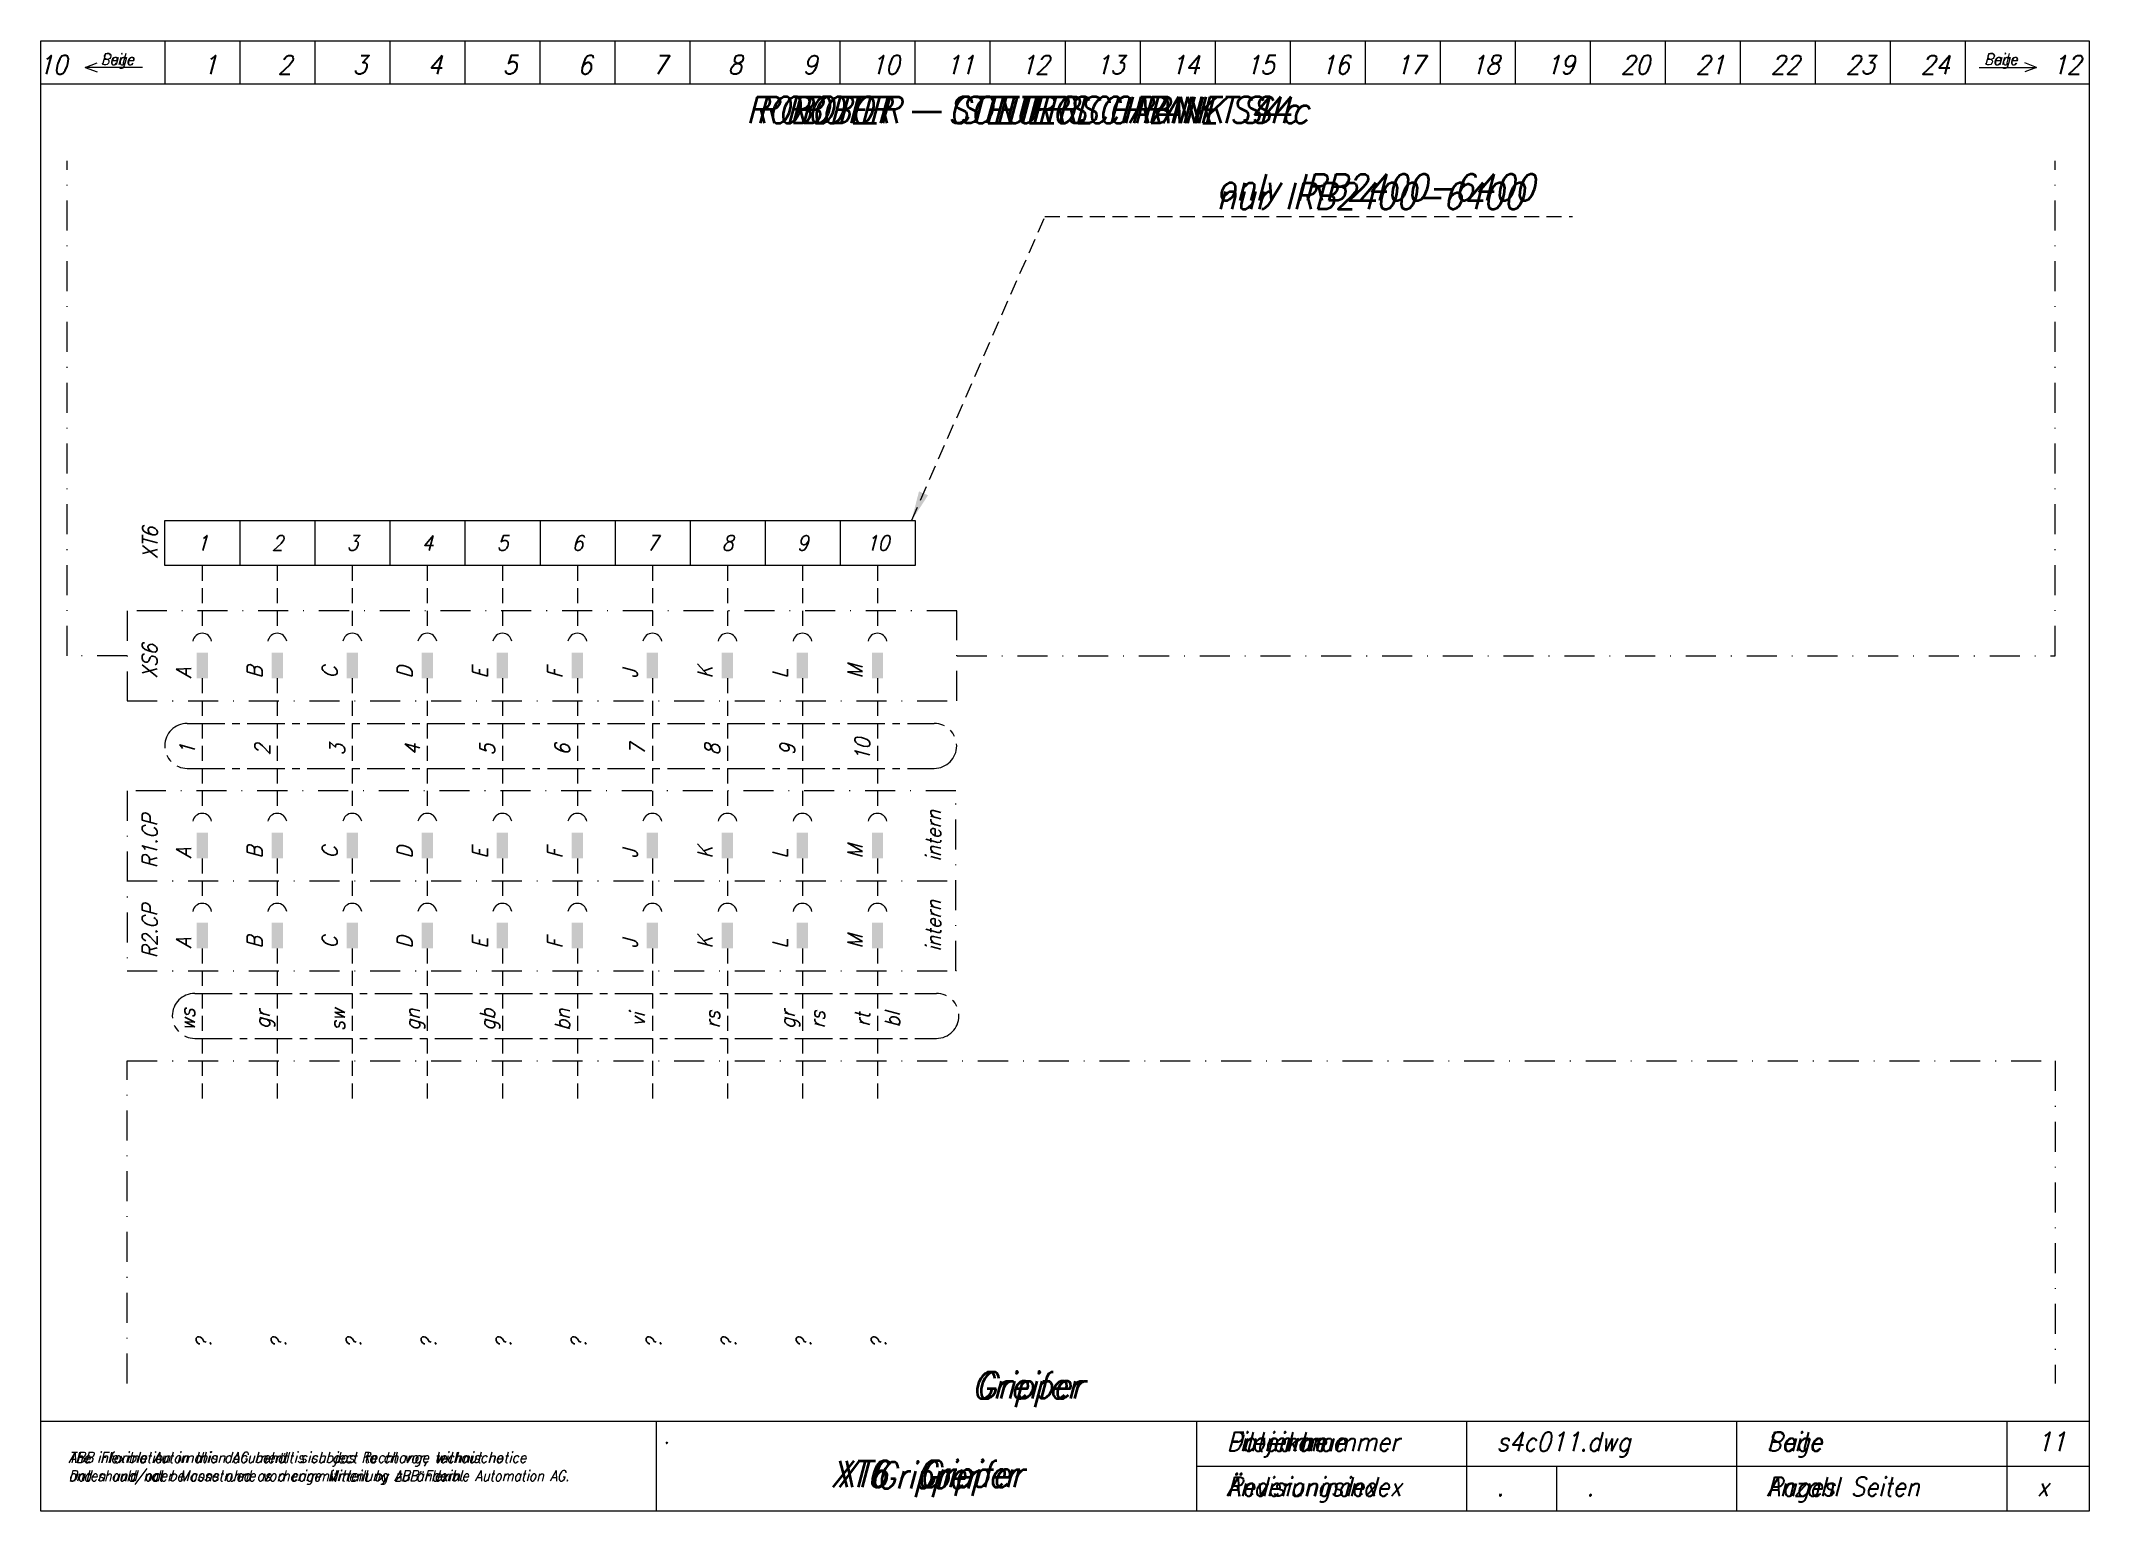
# Model space of a CAD drawing. Extents: x 0 to 273, y 0 to 196.
import ezdxf
from ezdxf.enums import TextEntityAlignment as Align

# ---------------------------------------------------------------- set-up
doc = ezdxf.new("R2010")
doc.units = 0
doc.header["$LTSCALE"] = 8
for name, pattern in [('CENTER', [2, 1.25, -0.25, 0.25, -0.25]), ('DASHDOT', [1, 0.5, -0.25, 0, -0.25]), ('HIDDEN', [0.375, 0.25, -0.125])]:
    doc.linetypes.add(name, pattern=pattern)
for name, color, linetype in [('EL05', 3, 'CONTINUOUS'), ('EL07', 4, 'CONTINUOUS'), ('ELCENTER', 2, 'CENTER'), ('ELHIDDEN', 1, 'HIDDEN'), ('FORM07', 4, 'CONTINUOUS'), ('KOPF03', 2, 'CONTINUOUS'), ('KOPF05', 3, 'CONTINUOUS'), ('KOPF07', 4, 'CONTINUOUS'), ('TEXT_ALLGEMEIN', 2, 'CONTINUOUS'), ('TEXT_DEUTSCH', 2, 'CONTINUOUS'), ('TEXT_ENGLISCH', 2, 'CONTINUOUS'), ('TEXT_FRANZOESISCH', 2, 'CONTINUOUS'), ('TEXT_SCHEMA', 2, 'CONTINUOUS'), ('UMRISSE', 2, 'DASHDOT')]:
    doc.layers.add(name, color=color, linetype=linetype)
doc.styles.add('VSM_13', font='simplex3.shx', dxfattribs={"width": 0.9, "oblique": 15})
doc.dimstyles.new('VSM-ABB', dxfattribs={"dimtxt": 3.5, "dimasz": 4, "dimexe": 2, "dimexo": 1, "dimgap": 1, "dimtad": 1, "dimdec": 0, "dimzin": 0, "dimtxsty": 'VSM_13', "dimcen": -4, "dimclrd": 1, "dimclre": 1, "dimclrt": 1, "dimazin": 3, "dimtfac": 1, "dimtdec": 0, "dimtmove": 0, "dimatfit": 3, "dimtolj": 1, "dimtzin": 0})

msp = doc.modelspace()

# ---------------------------------------------------------------- linework, layer by layer
at = {"layer": 'EL05'}
for centre in [(21.5, 115.73), (31.5, 115.73), (41.5, 115.73), (51.5, 115.73), (61.5, 115.73), (71.5, 115.73), (81.5, 115.73), (91.5, 115.73), (101.5, 115.73), (111.5, 115.73), (21.5, 91.73), (31.5, 91.73), (41.5, 91.73), (51.5, 91.73), (61.5, 91.73), (71.5, 91.73), (81.5, 91.73), (91.5, 91.73), (101.5, 91.73), (111.5, 91.73), (21.5, 79.73), (31.5, 79.73), (41.5, 79.73), (51.5, 79.73), (61.5, 79.73), (71.5, 79.73), (81.5, 79.73), (91.5, 79.73), (101.5, 79.73), (111.5, 79.73)]:
    msp.add_arc(centre, 1.27, 9.4003, 170.5997, dxfattribs=at)
for points in [[(20.75, 111), (20.75, 114.44), (22.25, 111), (22.25, 114.44)], [(30.75, 111), (30.75, 114.44), (32.25, 111), (32.25, 114.44)], [(40.75, 111), (40.75, 114.44), (42.25, 111), (42.25, 114.44)], [(50.75, 111), (50.75, 114.44), (52.25, 111), (52.25, 114.44)], [(60.75, 111), (60.75, 114.44), (62.25, 111), (62.25, 114.44)], [(70.75, 111), (70.75, 114.44), (72.25, 111), (72.25, 114.44)], [(80.75, 111), (80.75, 114.44), (82.25, 111), (82.25, 114.44)], [(90.75, 111), (90.75, 114.44), (92.25, 111), (92.25, 114.44)], [(100.75, 111), (100.75, 114.44), (102.25, 111), (102.25, 114.44)], [(110.75, 111), (110.75, 114.44), (112.25, 111), (112.25, 114.44)], [(20.75, 87), (20.75, 90.44), (22.25, 87), (22.25, 90.44)], [(30.75, 87), (30.75, 90.44), (32.25, 87), (32.25, 90.44)], [(40.75, 87), (40.75, 90.44), (42.25, 87), (42.25, 90.44)], [(50.75, 87), (50.75, 90.44), (52.25, 87), (52.25, 90.44)], [(60.75, 87), (60.75, 90.44), (62.25, 87), (62.25, 90.44)], [(70.75, 87), (70.75, 90.44), (72.25, 87), (72.25, 90.44)], [(80.75, 87), (80.75, 90.44), (82.25, 87), (82.25, 90.44)], [(90.75, 87), (90.75, 90.44), (92.25, 87), (92.25, 90.44)], [(100.75, 87), (100.75, 90.44), (102.25, 87), (102.25, 90.44)], [(110.75, 87), (110.75, 90.44), (112.25, 87), (112.25, 90.44)], [(20.75, 75), (20.75, 78.44), (22.25, 75), (22.25, 78.44)], [(30.75, 75), (30.75, 78.44), (32.25, 75), (32.25, 78.44)], [(40.75, 75), (40.75, 78.44), (42.25, 75), (42.25, 78.44)], [(50.75, 75), (50.75, 78.44), (52.25, 75), (52.25, 78.44)], [(60.75, 75), (60.75, 78.44), (62.25, 75), (62.25, 78.44)], [(70.75, 75), (70.75, 78.44), (72.25, 75), (72.25, 78.44)], [(80.75, 75), (80.75, 78.44), (82.25, 75), (82.25, 78.44)], [(90.75, 75), (90.75, 78.44), (92.25, 75), (92.25, 78.44)], [(100.75, 75), (100.75, 78.44), (102.25, 75), (102.25, 78.44)], [(110.75, 75), (110.75, 78.44), (112.25, 75), (112.25, 78.44)]]:
    msp.add_solid(points, dxfattribs=at)
at = {"layer": 'EL07'}
for p, q in [((16.52, 132.04), (116.52, 132.02)), ((16.52, 126.04), (16.52, 132.04)), ((26.52, 132.04), (26.52, 126.04)), ((36.52, 132.04), (36.52, 126.04)), ((46.52, 132.04), (46.52, 126.04)), ((56.52, 132.04), (56.52, 126.04)), ((66.52, 132.04), (66.52, 126.04)), ((76.52, 132.04), (76.52, 126.04)), ((86.52, 132.04), (86.52, 126.04)), ((96.52, 132.04), (96.52, 126.04)), ((106.52, 132.04), (106.52, 126.04)), ((116.52, 132.02), (116.52, 126.02)), ((116.52, 126.02), (16.52, 126.04))]:
    msp.add_line(p, q, dxfattribs=at)
at = {"layer": 'ELCENTER', "ltscale": 0.5}
for p, q in [((19.5, 105), (119.06, 105)), ((19.5, 99), (119.06, 99)), ((20.5, 69), (119.35, 69)), ((20.5, 63), (119.35, 63))]:
    msp.add_line(p, q, dxfattribs=at)
for centre, start, end in [((19.5, 102), 90, 270), ((119.06, 102), 270, 90), ((20.5, 66), 90, 270), ((119.35, 66), 270, 90)]:
    msp.add_arc(centre, 3, start, end, dxfattribs=at)
at = {"layer": 'ELHIDDEN'}
for p, q in [((21.5, 126), (21.5, 117)), ((31.5, 126), (31.5, 117)), ((41.5, 126), (41.5, 117)), ((51.5, 126), (51.5, 117)), ((61.5, 126), (61.5, 117)), ((71.5, 126), (71.5, 117)), ((81.5, 126), (81.5, 117)), ((91.5, 126), (91.5, 117)), ((101.5, 126), (101.5, 117)), ((111.5, 126), (111.5, 117)), ((21.5, 111), (21.5, 93)), ((31.5, 111), (31.5, 93)), ((41.5, 111), (41.5, 93)), ((51.5, 111), (51.5, 93)), ((61.5, 111), (61.5, 93)), ((71.5, 111), (71.5, 93)), ((81.5, 111), (81.5, 93)), ((91.5, 111), (91.5, 93)), ((101.5, 111), (101.5, 93)), ((111.5, 111), (111.5, 93)), ((21.5, 75), (21.5, 54)), ((31.5, 75), (31.5, 54)), ((41.5, 75), (41.5, 54)), ((51.5, 75), (51.5, 54)), ((61.5, 75), (61.5, 54)), ((71.5, 75), (71.5, 54)), ((81.5, 75), (81.5, 54)), ((91.5, 75), (91.5, 54)), ((101.5, 75), (101.5, 54)), ((111.5, 75), (111.5, 54))]:
    msp.add_line(p, q, dxfattribs=at)
at = {"layer": 'ELHIDDEN', "linetype": 'HIDDEN'}
for p, q in [((21.5, 87), (21.5, 81)), ((31.5, 87), (31.5, 81)), ((41.5, 87), (41.5, 81)), ((51.5, 87), (51.5, 81)), ((61.5, 87), (61.5, 81)), ((71.5, 87), (71.5, 81)), ((81.5, 87), (81.5, 81)), ((91.5, 87), (91.5, 81)), ((101.5, 87), (101.5, 81)), ((111.5, 87), (111.5, 81))]:
    msp.add_line(p, q, dxfattribs=at)
at = {"layer": 'FORM07'}
for p, q in [((0, 0), (0, 195.96)), ((0, 195.96), (272.99, 195.96)), ((16.5, 195.96), (16.5, 190.24)), ((26.5, 195.96), (26.5, 190.24)), ((36.5, 195.96), (36.5, 190.24)), ((46.5, 195.96), (46.5, 190.24)), ((56.5, 195.96), (56.5, 190.24)), ((66.5, 195.96), (66.5, 190.24)), ((76.5, 195.96), (76.5, 190.24)), ((86.5, 195.96), (86.5, 190.24)), ((96.5, 195.96), (96.5, 190.24)), ((106.5, 195.96), (106.5, 190.24)), ((116.5, 195.96), (116.5, 190.24)), ((126.5, 195.96), (126.5, 190.24)), ((136.5, 195.96), (136.5, 190.24)), ((146.5, 195.96), (146.5, 190.24)), ((156.5, 195.96), (156.5, 190.24)), ((166.5, 195.96), (166.5, 190.24)), ((176.5, 195.96), (176.5, 190.24)), ((186.5, 195.96), (186.5, 190.24)), ((196.5, 195.96), (196.5, 190.24)), ((206.5, 195.96), (206.5, 190.24)), ((216.5, 195.96), (216.5, 190.24)), ((226.5, 195.96), (226.5, 190.24)), ((236.5, 195.96), (236.5, 190.24)), ((246.5, 195.96), (246.5, 190.24)), ((256.5, 195.96), (256.5, 190.24)), ((272.99, 195.96), (272.99, 0)), ((0, 190.24), (272.99, 190.24)), ((272.99, 0), (0, 0))]:
    msp.add_line(p, q, dxfattribs=at)
at = {"layer": 'KOPF03'}
for p, q in [((5.9, 192.43), (7.49, 193.04)), ((5.9, 192.43), (7.49, 191.83)), ((13.54, 192.43), (5.9, 192.43)), ((258.37, 192.43), (266.01, 192.43)), ((266.01, 192.43), (264.42, 193.04)), ((266.01, 192.43), (264.42, 191.83))]:
    msp.add_line(p, q, dxfattribs=at)
at = {"layer": 'KOPF05'}
for p, q in [((82.02, 12), (82.02, 0)), ((154.02, 12), (154.02, 0)), ((190.02, 12), (190.02, 0)), ((226.02, 12), (226.02, 0)), ((262.02, 12), (262.02, 0)), ((154.02, 6), (272.99, 6)), ((202.02, 6), (202.02, 0))]:
    msp.add_line(p, q, dxfattribs=at)
at = {"layer": 'KOPF07'}
msp.add_line((0, 12), (272.99, 12), dxfattribs=at)
at = {"layer": 'UMRISSE'}
for p, q in [((3.5, 114), (3.5, 180)), ((268.5, 114), (268.5, 180)), ((11.5, 114), (3.5, 114)), ((122.06, 114), (268.5, 114)), ((11.5, 84), (121.94, 84)), ((11.5, 60), (268.5, 60)), ((11.5, 17), (11.5, 60)), ((268.5, 60), (268.5, 17))]:
    msp.add_line(p, q, dxfattribs=at)
msp.add_lwpolyline([(11.5, 120), (11.5, 108), (122.06, 108), (122.06, 120)], close=True, dxfattribs=at)
for points in [[(122.02, 72), (121.94, 72), (121.94, 96), (11.5, 96)], [(11.5, 96), (11.5, 72), (122, 72)]]:
    msp.add_lwpolyline(points, dxfattribs=at)

# ---------------------------------------------------------------- texts
at = {"layer": 'KOPF05', "style": 'VSM_13', "oblique": 15, "width": 0.9}
for s, p in [('s4c011.dwg', (194.02, 8)), ('11', (266.02, 8)), ('x', (266.02, 2)), ('.', (194.02, 2)), ('.', (206.02, 2))]:
    msp.add_text(s, height=2.5, dxfattribs=at).set_placement(p)
at = {"layer": 'TEXT_ALLGEMEIN', "style": 'VSM_13', "oblique": 15, "width": 0.9}
for s, p in [('10', (1.57, 191.54)), ('1', (22.5, 191.54)), ('2', (32.5, 191.54)), ('3', (42.5, 191.54)), ('4', (52.5, 191.54)), ('5', (62.5, 191.54)), ('6', (72.5, 191.54)), ('7', (82.5, 191.54)), ('8', (92.5, 191.54)), ('9', (102.5, 191.54)), ('10', (112.5, 191.54)), ('11', (122.5, 191.54)), ('12', (132.5, 191.54)), ('13', (142.5, 191.54)), ('14', (152.5, 191.54)), ('15', (162.5, 191.54)), ('16', (172.5, 191.54)), ('17', (182.5, 191.54)), ('18', (192.5, 191.54)), ('19', (202.5, 191.54)), ('20', (212.5, 191.54)), ('21', (222.5, 191.54)), ('22', (232.5, 191.54)), ('23', (242.5, 191.54)), ('24', (252.5, 191.54)), ('12', (270.02, 191.54))]:
    msp.add_text(s, height=2.5, dxfattribs=at).set_placement(p, align=Align.CENTER)
msp.add_text('.', height=2, dxfattribs=at).set_placement((83.02, 9))
at = {"layer": 'TEXT_DEUTSCH', "style": 'VSM_13', "oblique": 15, "width": 0.9}
for s, height, p in [('Seite', 1.5, (7.95, 192.77)), ('Seite', 1.5, (259.01, 192.77)), ('Dateiname', 2.5, (158.02, 8)), ('Seite', 2.5, (230.02, 8)), ('Änderungsindex', 2.5, (158.02, 2)), ('Anzahl Seiten', 2.5, (230.02, 2))]:
    msp.add_text(s, height=height, dxfattribs=at).set_placement(p)
at = {"layer": 'TEXT_DEUTSCH', "color": 3, "style": 'VSM_13', "oblique": 15, "width": 0.9}
msp.add_text('ROBOTER - STEUERSCHRANK S4c', height=3.5, dxfattribs=at).set_placement((131.5, 185), align=Align.CENTER)
at = {"layer": 'TEXT_DEUTSCH', "style": 'VSM_13', "oblique": 15, "width": 0.9}
for p in [(22.68, 21.64), (32.68, 21.64), (42.68, 21.64), (52.68, 21.64), (62.68, 21.64), (72.68, 21.64), (82.68, 21.64), (92.68, 21.64), (102.68, 21.64), (112.68, 21.64)]:
    msp.add_text('?', height=2, rotation=90, dxfattribs=at).set_placement(p)
msp.add_text('Greifer', height=3.5, dxfattribs=at).set_placement((131.5, 15), align=Align.CENTER)
at = {"layer": 'TEXT_DEUTSCH', "color": 1, "style": 'VSM_13', "oblique": 15, "width": 0.9}
for s, p in [('ABB Flexible Automation AG behält sich das Recht vor, technische', (3.67, 6.43)), ('Daten und/oder Masse ohne vorherige Mitteilung zu ändern.', (3.67, 4))]:
    msp.add_text(s, height=1.42, dxfattribs=at).set_placement(p)
at = {"layer": 'TEXT_DEUTSCH', "color": 4, "style": 'VSM_13', "oblique": 15, "width": 0.9}
msp.add_text('XT6  Greifer', height=3.5, dxfattribs=at).set_placement((118.03, 3.19), align=Align.CENTER)
at = {"layer": 'TEXT_DEUTSCH', "color": 1, "insert": (156.69, 173.54), "char_height": 3.5, "attachment_point": 7, "style": 'VSM_13'}
msp.add_mtext('{nur IRB2400-6400}', dxfattribs=at)
at = {"layer": 'TEXT_ENGLISCH', "style": 'VSM_13', "oblique": 15, "width": 0.9}
for s, height, p in [('Page', 1.5, (7.95, 192.77)), ('Page', 1.5, (259.01, 192.77)), ('Filename', 2.5, (158.02, 8)), ('Page', 2.5, (230.02, 8)), ('Revisionindex', 2.5, (158.02, 2)), ('Pages', 2.5, (230.02, 2))]:
    msp.add_text(s, height=height, dxfattribs=at).set_placement(p)
at = {"layer": 'TEXT_ENGLISCH', "color": 3, "style": 'VSM_13', "oblique": 15, "width": 0.9}
msp.add_text('ROBOTER - CONTROL CABINET S4c', height=3.5, dxfattribs=at).set_placement((131.5, 185), align=Align.CENTER)
at = {"layer": 'TEXT_ENGLISCH', "style": 'VSM_13', "oblique": 15, "width": 0.9}
for p in [(22.68, 21.64), (32.68, 21.64), (42.68, 21.64), (52.68, 21.64), (62.68, 21.64), (72.68, 21.64), (82.68, 21.64), (92.68, 21.64), (102.68, 21.64), (112.68, 21.64)]:
    msp.add_text('?', height=2, rotation=90, dxfattribs=at).set_placement(p)
msp.add_text('Gripper', height=3.5, dxfattribs=at).set_placement((131.5, 15), align=Align.CENTER)
at = {"layer": 'TEXT_ENGLISCH', "color": 1, "style": 'VSM_13', "oblique": 15}
for s, width, p in [('and should not be construed as a commitment by ABB Flexible Automation AG.', 0.86, (3.67, 4)), ('The information in this document is subject to change without notice', 0.9, (3.67, 6.43))]:
    msp.add_text(s, height=1.42, dxfattribs=dict(at, width=width)).set_placement(p)
at = {"layer": 'TEXT_ENGLISCH', "color": 4, "style": 'VSM_13', "oblique": 15, "width": 0.8}
msp.add_text('XT6  Gripper', height=3.5, dxfattribs=at).set_placement((118.03, 3.19), align=Align.CENTER)
at = {"layer": 'TEXT_ENGLISCH', "color": 1, "insert": (156.69, 173.54), "char_height": 3.5, "attachment_point": 7, "style": 'VSM_13'}
msp.add_mtext('{only IRB2400-6400}', dxfattribs=at)
at = {"layer": 'TEXT_FRANZOESISCH', "style": 'VSM_13', "oblique": 15, "width": 0.9}
for s, height, p in [('Seite', 1.5, (7.95, 192.77)), ('Seite', 1.5, (259.01, 192.77)), ('Projektnummer', 2.5, (158.02, 8)), ('Seite', 2.5, (230.02, 8)), ('Änderungsindex', 2.5, (158.02, 2)), ('Anzahl Seiten', 2.5, (230.02, 2))]:
    msp.add_text(s, height=height, dxfattribs=at).set_placement(p)
at = {"layer": 'TEXT_FRANZOESISCH', "color": 3, "style": 'VSM_13', "oblique": 15, "width": 0.9}
msp.add_text('ROBOT - STEUERSCHRANK S4', height=3.5, dxfattribs=at).set_placement((131.5, 185), align=Align.CENTER)
at = {"layer": 'TEXT_FRANZOESISCH', "color": 1, "style": 'VSM_13', "oblique": 15, "width": 0.9}
for s, p in [('ABB Flexible Automation AG behält sich das Recht vor, technische', (3.67, 6.43)), ('Daten und/oder Masse ohne vorherige Mitteilung zu ändern.', (3.67, 4))]:
    msp.add_text(s, height=1.42, dxfattribs=at).set_placement(p)
at = {"layer": 'TEXT_FRANZOESISCH', "color": 4, "style": 'VSM_13', "oblique": 15, "width": 0.8}
msp.add_text('Gripper', height=3.5, dxfattribs=at).set_placement((118.03, 3), align=Align.CENTER)
at = {"layer": 'TEXT_SCHEMA', "style": 'VSM_13', "oblique": 15, "width": 0.9}
for s, p in [('XT6', (15.52, 129.04)), ('XS6', (15.5, 113.27)), ('1', (20.5, 101.5)), ('2', (30.5, 101.5)), ('3', (40.5, 101.5)), ('4', (50.5, 101.5)), ('5', (60.5, 101.5)), ('6', (70.5, 101.5)), ('7', (80.5, 101.5)), ('8', (90.5, 101.5)), ('9', (100.5, 101.5)), ('10', (110.5, 101.5)), ('R1.CP', (15.5, 89.27)), ('intern', (119.94, 90)), ('R2.CP', (15.5, 77.27)), ('intern', (119.94, 78)), ('ws', (20.5, 65.5)), ('gr', (30.5, 65.5)), ('sw', (40.5, 65.5)), ('gn', (50.5, 65.5)), ('gb', (60.5, 65.5)), ('bn', (70.5, 65.5)), ('vi', (80.5, 65.5)), ('rs', (90.5, 65.5)), ('gr', (100.5, 65.5)), ('rs', (104.5, 65.5)), ('rt', (110.5, 65.5)), ('bl', (114.5, 65.5))]:
    msp.add_text(s, height=2, rotation=90, dxfattribs=at).set_placement(p, align=Align.CENTER)
for s, p in [('1', (21.52, 128.04)), ('2', (31.52, 128.04)), ('3', (41.52, 128.04)), ('4', (51.52, 128.04)), ('5', (61.52, 128.04)), ('6', (71.52, 128.04)), ('7', (81.52, 128.04)), ('8', (91.52, 128.04)), ('9', (101.52, 128.04)), ('10', (111.52, 128.04))]:
    msp.add_text(s, height=2, dxfattribs=at).set_placement(p, align=Align.CENTER)
for s, p in [('A', (20, 111)), ('B', (29.5, 111)), ('C', (39.5, 111)), ('D', (49.5, 111)), ('E', (59.5, 111)), ('F', (69.5, 111)), ('J', (79.5, 111)), ('K', (89.5, 111)), ('L', (99.5, 111)), ('M', (109.5, 111)), ('A', (20, 87)), ('B', (29.5, 87)), ('C', (39.5, 87)), ('D', (49.5, 87)), ('E', (59.5, 87)), ('F', (69.5, 87)), ('J', (79.5, 87)), ('K', (89.5, 87)), ('L', (99.5, 87)), ('M', (109.5, 87)), ('B', (29.5, 75)), ('C', (39.5, 75)), ('D', (49.5, 75)), ('E', (59.5, 75)), ('F', (69.5, 75)), ('J', (79.5, 75)), ('K', (89.5, 75)), ('M', (109.5, 75)), ('A', (20, 75)), ('L', (99.5, 75))]:
    msp.add_text(s, height=2, rotation=90, dxfattribs=at).set_placement(p)

# ---------------------------------------------------------------- leaders
at = {"layer": 'ELHIDDEN', "color": 1, "annotation_type": 0, "has_hookline": 1, "hookline_direction": 0, "text_width": 47.44}
msp.add_leader([(116.03, 132), (133.82, 172.54), (155.69, 172.54)], dimstyle='VSM-ABB', dxfattribs=at)

doc.saveas('drawing.dxf')
